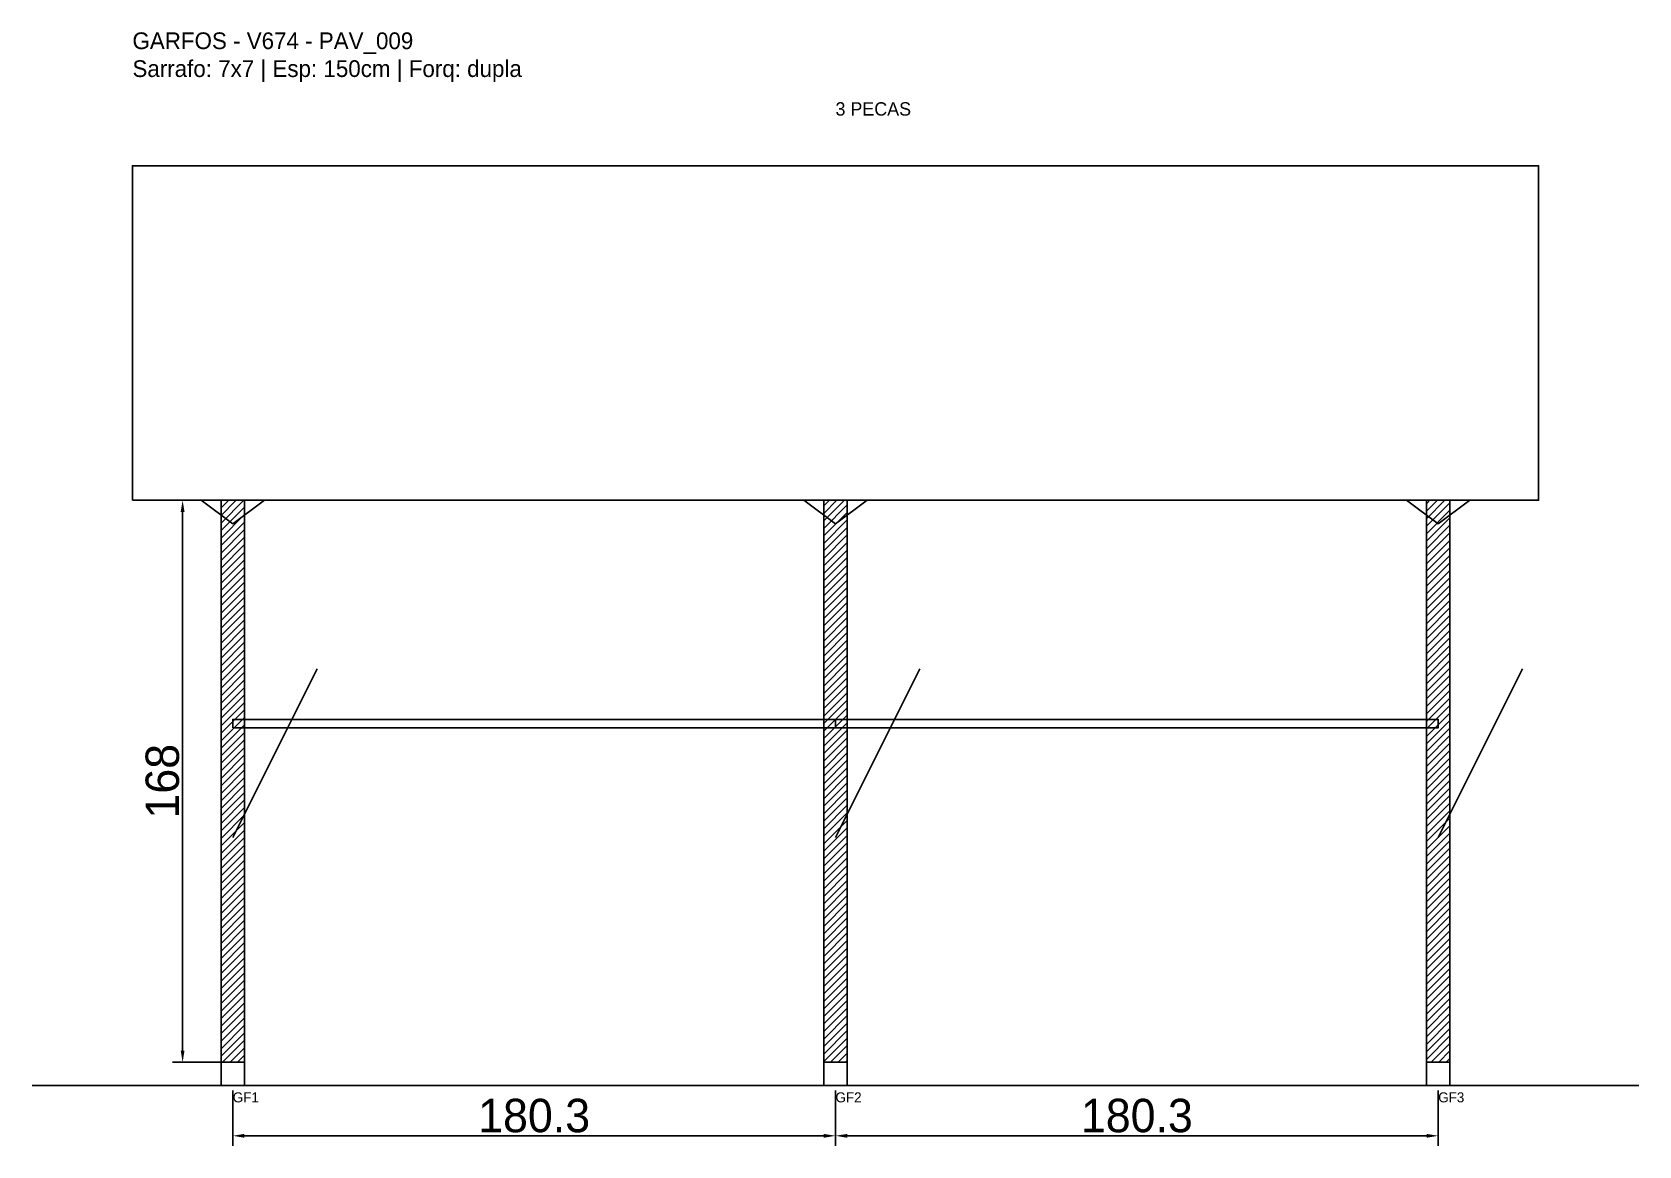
# Model space of a CAD drawing. Header units: metres. Extents: x -30 to 451, y -25 to 308.
import ezdxf

# ---------------------------------------------------------------- set-up
doc = ezdxf.new("R2010")
doc.units = ezdxf.units.M
for name, color, linetype in [('BARRA_ANCORAGEM', 1, 'Continuous'), ('COTA', 241, 'Continuous'), ('GARFOS OK', 3, 'Continuous'), ('NOME DA VIGA', 6, 'Continuous'), ('SARR_7x7', 40, 'Continuous'), ('TIRAS REESCORAMENTO', 252, 'Continuous'), ('VIGAS', 3, 'Continuous')]:
    doc.layers.add(name, color=color, linetype=linetype)
doc.dimstyles.new('EZ DXF', dxfattribs={"dimtxt": 10, "dimasz": 3.5, "dimexe": 3, "dimexo": 1.5, "dimgap": 1, "dimtad": 1, "dimdec": 1, "dimdsep": 46, "dimcen": 2.5, "dimazin": 3, "dimtfac": 1, "dimtmove": 0, "dimatfit": 3})

msp = doc.modelspace()

# ---------------------------------------------------------------- hatches: boundary and pattern name
at = {"layer": 'COTA'}
h = msp.add_hatch(dxfattribs=at)
h.set_pattern_fill('ANSI31', scale=0.5)
h.paths.add_polyline_path([(26.5, 0), (33.5, 0), (33.5, 168), (26.5, 168)])
h = msp.add_hatch(dxfattribs=at)
h.set_pattern_fill('ANSI31', scale=0.5)
h.paths.add_polyline_path([(206.75, 0), (213.75, 0), (213.75, 168), (206.75, 168)])
h = msp.add_hatch(dxfattribs=at)
h.set_pattern_fill('ANSI31', scale=0.5)
h.paths.add_polyline_path([(387, 0), (394, 0), (394, 168), (387, 168)])

# ---------------------------------------------------------------- linework, layer by layer
at = {"layer": 'BARRA_ANCORAGEM'}
for p, q in [((30, 67.2), (55.2, 117.6)), ((210.25, 67.2), (235.45, 117.6)), ((390.5, 67.2), (415.7, 117.6))]:
    msp.add_line(p, q, dxfattribs=at)
at = {"layer": 'GARFOS OK'}
for p, q in [((30, 161), (20.5, 168)), ((20.5, 168), (39.5, 168)), ((30, 161), (39.5, 168)), ((210.25, 161), (200.75, 168)), ((200.75, 168), (219.75, 168)), ((210.25, 161), (219.75, 168)), ((390.5, 161), (381, 168)), ((381, 168), (400, 168)), ((390.5, 161), (400, 168))]:
    msp.add_line(p, q, dxfattribs=at)
at = {"layer": 'GARFOS OK', "linetype": 'CONTINUOUS'}
msp.add_line((-30, -7), (450.5, -7), dxfattribs=at)
at = {"layer": 'GARFOS OK'}
for points in [[(26.5, 0), (33.5, 0), (33.5, 168), (26.5, 168), (26.5, 0)], [(206.75, 0), (213.75, 0), (213.75, 168), (206.75, 168), (206.75, 0)], [(387, 0), (394, 0), (394, 168), (387, 168), (387, 0)]]:
    msp.add_lwpolyline(points, dxfattribs=at)
at = {"layer": 'SARR_7x7'}
for points in [[(26.5, -7), (33.5, -7), (33.5, 0), (26.5, 0), (26.5, -7)], [(206.75, -7), (213.75, -7), (213.75, 0), (206.75, 0), (206.75, -7)], [(387, -7), (394, -7), (394, 0), (387, 0), (387, -7)]]:
    msp.add_lwpolyline(points, dxfattribs=at)
at = {"layer": 'TIRAS REESCORAMENTO'}
for points in [[(30, 100), (210.25, 100), (210.25, 102.5), (30, 102.5), (30, 100)], [(210.25, 100), (390.5, 100), (390.5, 102.5), (210.25, 102.5), (210.25, 100)]]:
    msp.add_lwpolyline(points, dxfattribs=at)
at = {"layer": 'VIGAS'}
msp.add_lwpolyline([(0, 168), (420.5, 168), (420.5, 268), (0, 268), (0, 168)], dxfattribs=at)

# ---------------------------------------------------------------- texts
at = {"layer": 'NOME DA VIGA'}
for s, height, p in [('3 PECAS', 4, (210.25, 283)), ('GF1', 3, (30, -12)), ('GF2', 3, (210.25, -12)), ('GF3', 3, (390.5, -12))]:
    msp.add_text(s, height=height, dxfattribs=at).set_placement(p)
at = {"layer": 'NOME DA VIGA', "insert": (0, 293), "char_height": 5, "attachment_point": 7}
msp.add_mtext('GARFOS - V674 - PAV_009\\PSarrafo: 7x7 | Esp: 150cm | Forq: dupla', dxfattribs=at)

# ---------------------------------------------------------------- dimensions: what is measured, and where the dimension line sits
at = {"layer": 'COTA'}
msp.add_linear_dim(base=(15, 0), p1=(30, 0), p2=(30, 168), angle=90, dimstyle='EZ DXF', dxfattribs=at).render()
for base, p1, p2 in [((30, -22), (30, -7), (210.25002, -7)), ((210.25002, -22), (210.25002, -7), (390.50003, -7))]:
    msp.add_linear_dim(base=base, p1=p1, p2=p2, dimstyle='EZ DXF', dxfattribs=at).render()

doc.saveas('drawing.dxf')
